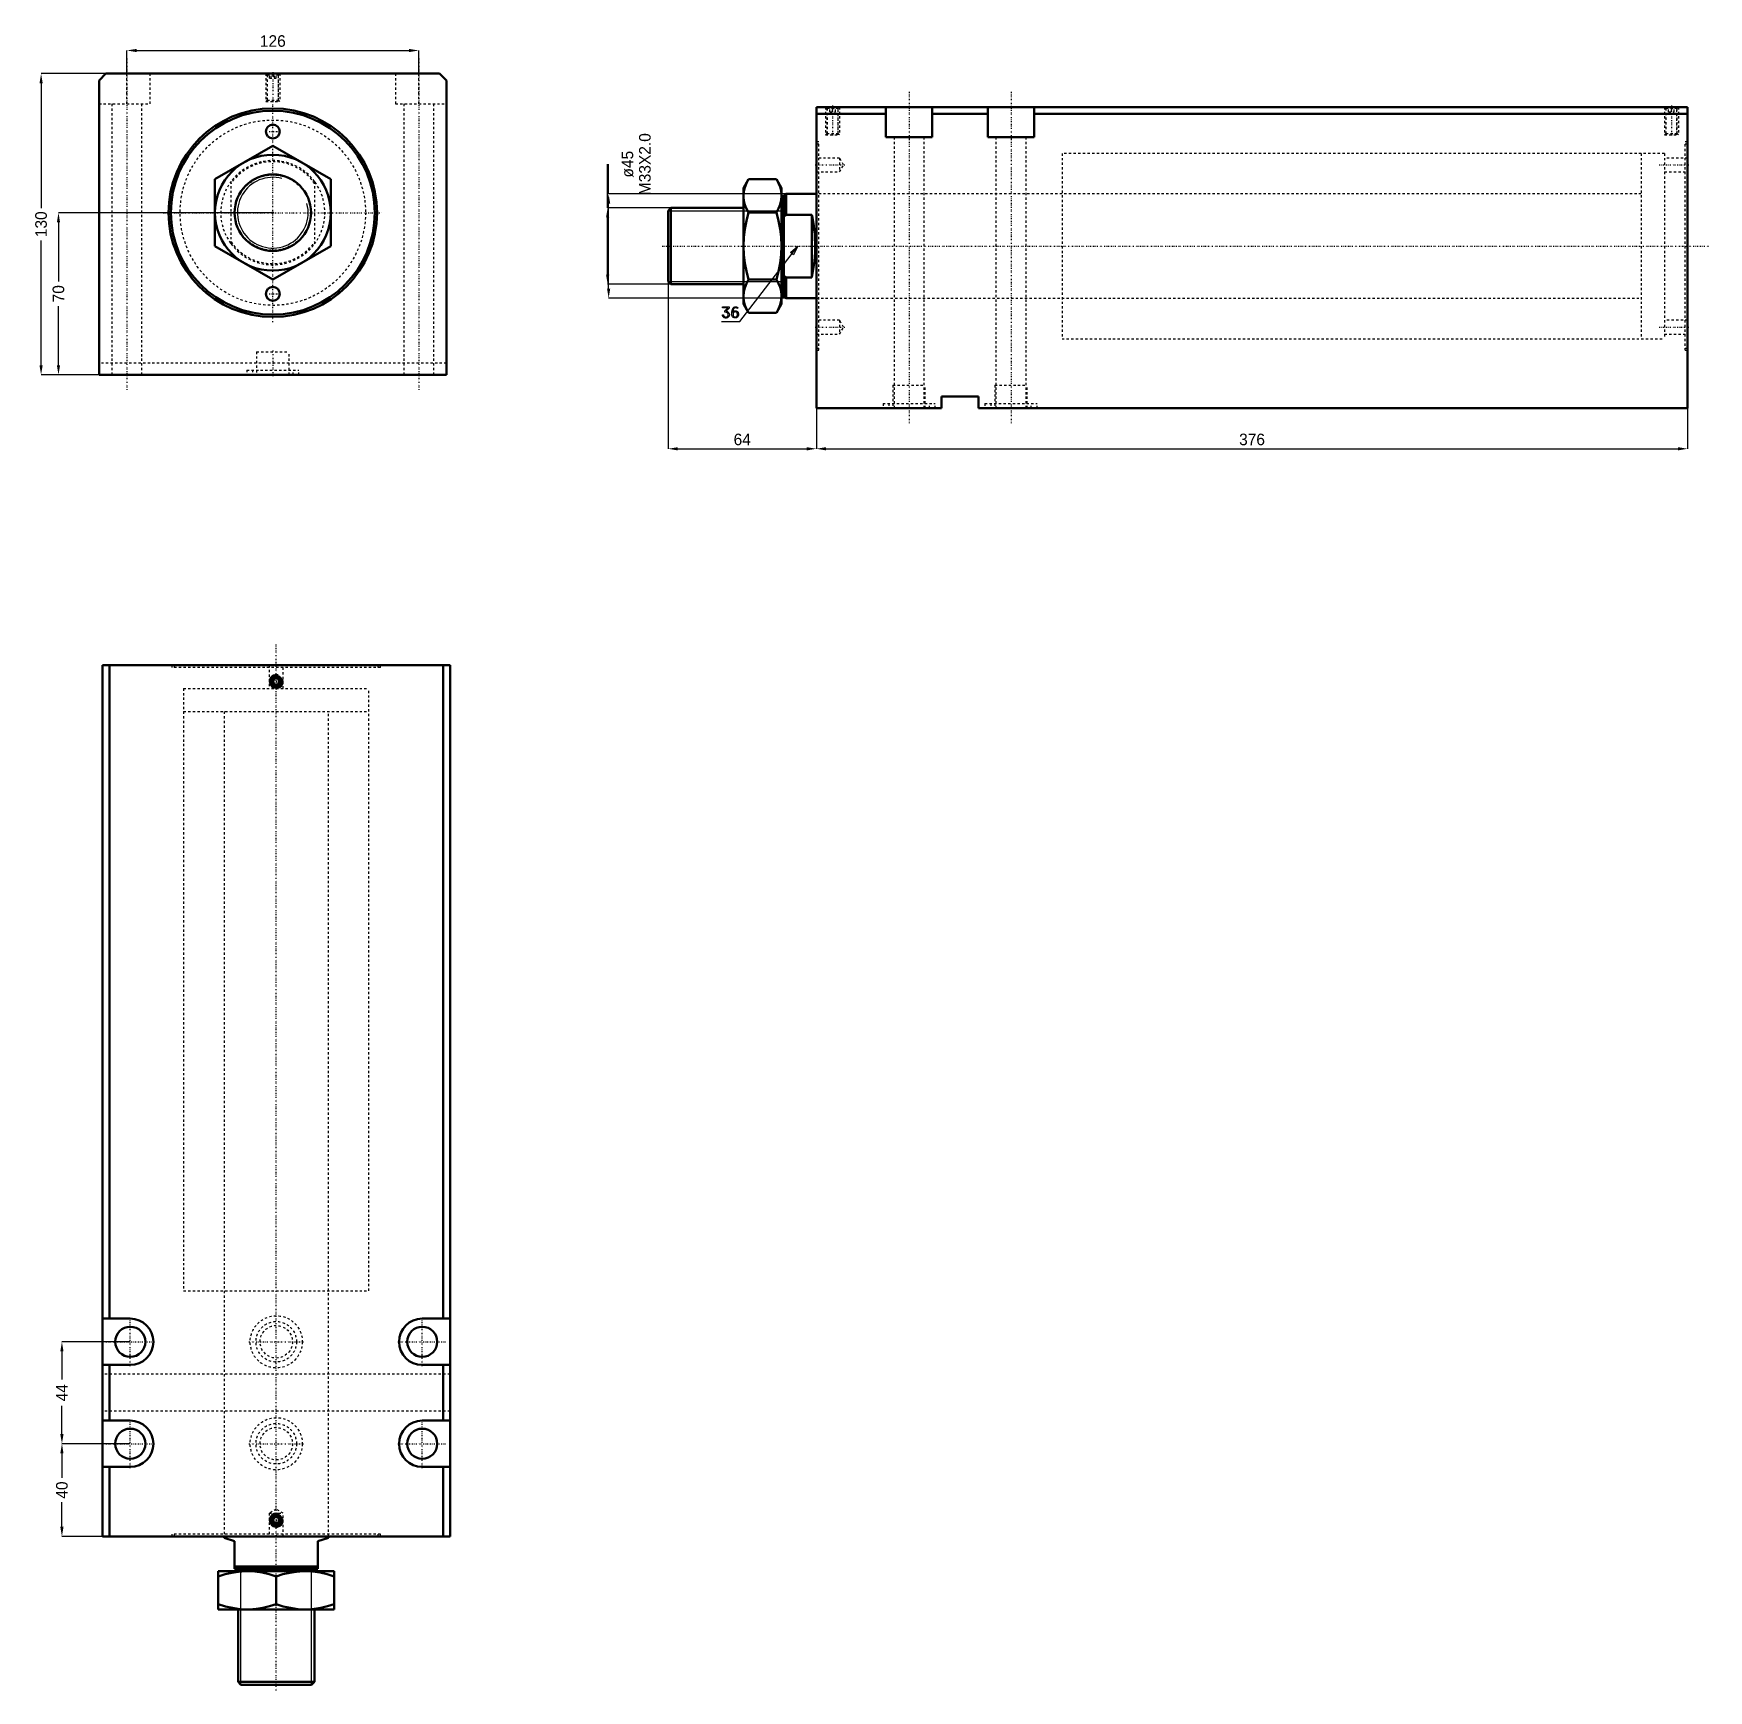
# Model space of a CAD drawing. Header units: millimetres. Extents: x -103 to 620, y -638 to 77.
import ezdxf

# ---------------------------------------------------------------- set-up
doc = ezdxf.new("R2010")
doc.units = ezdxf.units.MM
doc.linetypes.add('Center', pattern=[1.5, 0.45, -0.5, 0.05, -0.5])
doc.linetypes.add('Dashed', pattern=[2, 1, -1])
for name, color, linetype, lineweight in [('2d ConnectionPoints', 7, 'Continuous', 50), ('AM_0', 7, 'Continuous', 50), ('AM_5', 3, 'Continuous', 25), ('AM_7', 7, 'Center', 25), ('AM_9', 6, 'Dashed', 25)]:
    doc.layers.add(name, color=color, linetype=linetype, lineweight=lineweight)
doc.dimstyles.new('ISO-25', dxfattribs={"dimtxt": 2.5, "dimasz": 2.5, "dimexe": 1.25, "dimexo": 0.625, "dimtad": 1, "dimtxsty": 'Standard', "dimcen": 2.5, "dimadec": 0, "dimazin": 0, "dimtfac": 1, "dimtmove": 0, "dimatfit": 3, "dimfxl": 0, "dimarcsym": 0})

# ---------------------------------------------------------------- blocks, each defined once
blk = doc.blocks.new('1_JECX_MF_EXLA_80_250_0_rod__0_in_JECX_MF_160_EXLA_80_250_0__0')
at = {"layer": 'AM_0'}
for p, q in [((-25, 14.43), (0, 28.87)), ((0, 28.87), (25, 14.43)), ((-25, -14.43), (-25, 14.43)), ((25, 14.43), (25, -14.43)), ((0, -28.87), (-25, -14.43)), ((25, -14.43), (0, -28.87))]:
    blk.add_line(p, q, dxfattribs=at)
for radius in [25, 16.5]:
    blk.add_circle((0, 0), radius, dxfattribs=at)
at = {"layer": 'AM_5'}
blk.add_arc((0, 0), 15.27, 75, 15, dxfattribs=at)
at = {"layer": 'AM_9'}
for p, q in [((-18, -13.5), (-18, 13.5)), ((18, 13.5), (18, -13.5))]:
    blk.add_line(p, q, dxfattribs=at)
for points in [[(-18, 13.5), (-19.11, 11.88), (-20.07, 10.17), (-20.88, 8.38), (-21.53, 6.53), (-22.02, 4.63), (-22.34, 2.69), (-22.49, 0.73), (-22.47, -1.23), (-22.27, -3.18), (-21.91, -5.11), (-21.38, -7), (-20.69, -8.84), (-19.84, -10.61), (-18.84, -12.3), (-18, -13.5)], [(18, -13.5), (19.11, -11.88), (20.07, -10.17), (20.88, -8.38), (21.53, -6.53), (22.02, -4.63), (22.34, -2.69), (22.49, -0.73), (22.47, 1.23), (22.27, 3.18), (21.91, 5.11), (21.38, 7), (20.69, 8.84), (19.84, 10.61), (18.84, 12.3), (18, 13.5)]]:
    blk.add_lwpolyline(points, dxfattribs=at)
blk.add_circle((0, 0), 16.27, dxfattribs=at)
for radius, start, end in [(22.5, 36.8699, 143.1301), (22, 35.0968, 144.9032), (22, 215.0968, 324.9032), (22.5, 216.8699, 323.1301)]:
    blk.add_arc((0, 0), radius, start, end, dxfattribs=at)
blk = doc.blocks.new('2_JECX_MF_EXLA_80_250_0_body__0_in_JECX_MF_160_EXLA_80_250_0__0')
at = {"layer": 'AM_0'}
for p, q in [((-72, 60), (-75, 57)), ((72, 60), (-72, 60)), ((75, 57), (72, 60)), ((-75, 57), (-75, -70)), ((75, -70), (75, 57)), ((-75, -70), (75, -70))]:
    blk.add_line(p, q, dxfattribs=at)
for centre, radius in [((0, 0), 45), ((0, 0), 44), ((0, 35), 3), ((0, -35), 3)]:
    blk.add_circle(centre, radius, dxfattribs=at)
at = {"layer": 'AM_5', "linetype": 'Dashed'}
for p, q in [((-3, 60), (-3, 48)), ((3, 60), (3, 48))]:
    blk.add_line(p, q, dxfattribs=at)
at = {"layer": 'AM_7'}
for p, q in [((-63, 66.5), (-63, -76.5)), ((63, 66.5), (63, -76.5)), ((0, 60.6), (0, 47.4)), ((0, -47.25), (0, 47.25)), ((-3.15, 35), (3.15, 35)), ((-47.25, 0), (47.25, 0)), ((-3.15, -35), (3.15, -35)), ((0, -59.5), (0, -70.5))]:
    blk.add_line(p, q, dxfattribs=at)
at = {"layer": 'AM_9'}
for p, q in [((-63, 47), (-63, 60)), ((-53, 47), (-53, 60)), ((-3, 60), (-2.46, 59.46)), ((-2.46, 59.46), (-2.46, 48.54)), ((-2.46, 59.46), (2.46, 59.46)), ((-1.9, 60), (-2.4, 59.5)), ((-2.4, 59.5), (-2.4, 48)), ((-2.4, 59.5), (2.4, 59.5)), ((-1.44, 58), (-1.44, 60)), ((-1.44, 58), (1.44, 58)), ((-0.72, 58), (-0.72, 60)), ((0.72, 58), (0.72, 60)), ((1.44, 58), (1.44, 60)), ((2.4, 59.5), (1.9, 60)), ((2.4, 48), (2.4, 59.5)), ((2.46, 59.46), (3, 60)), ((2.46, 48.54), (2.46, 59.46)), ((53, 60), (53, 47)), ((63, 47), (63, 60)), ((-75, 47), (-53, 47)), ((-69.5, 47), (-69.5, -70)), ((-56.5, -70), (-56.5, 47)), ((-2.46, 48.54), (-3, 48)), ((-3, 48), (3, 48)), ((-2.46, 48.54), (2.46, 48.54)), ((3, 48), (2.46, 48.54)), ((53, 47), (75, 47)), ((56.5, 47), (56.5, -70)), ((69.5, -70), (69.5, 47)), ((75, -65), (-75, -65)), ((-7, -60), (7, -60)), ((-7, -60), (-7, -70)), ((7, -70), (7, -60)), ((-11.25, -67.9), (11.25, -67.9)), ((-11.25, -67.9), (-11.25, -70)), ((-8.75, -67.9), (-8.75, -70)), ((8.75, -70), (8.75, -67.9)), ((11.25, -70), (11.25, -67.9))]:
    blk.add_line(p, q, dxfattribs=at)
blk.add_circle((0, 0), 40, dxfattribs=at)
blk = doc.blocks.new('*D3')
at = {"layer": 'AM_5', "color": 0, "lineweight": -2}
for p, q in [((-63, 60), (-63, 70)), ((-58.83, 70), (58.83, 70)), ((63, 60), (63, 70))]:
    blk.add_line(p, q, dxfattribs=at)
at = {"layer": 'AM_5', "color": 0}
for points in [[(-58.83, 70.69), (-58.83, 69.31), (-63, 70)], [(58.83, 69.31), (58.83, 70.69), (63, 70)]]:
    blk.add_solid(points, dxfattribs=at)
at = {"layer": 'Defpoints', "color": 0}
for p in [(63, 70), (-63, 60), (63, 60)]:
    blk.add_point(p, dxfattribs=at)
at = {"layer": 'AM_5', "color": 0, "insert": (0, 74.05), "char_height": 5, "attachment_point": 5}
blk.add_mtext('126', dxfattribs=at)
blk = doc.blocks.new('*D4')
at = {"layer": 'AM_5', "color": 0, "lineweight": -2}
for p, q in [((-72, 60), (-100, 60)), ((-100, 55.83), (-100, 1.97)), ((-100, -65.83), (-100, -11.97)), ((-75, -70), (-100, -70))]:
    blk.add_line(p, q, dxfattribs=at)
at = {"layer": 'AM_5', "color": 0}
for points in [[(-99.31, 55.83), (-100.69, 55.83), (-100, 60)], [(-100.69, -65.83), (-99.31, -65.83), (-100, -70)]]:
    blk.add_solid(points, dxfattribs=at)
at = {"layer": 'Defpoints', "color": 0}
for p in [(-72, 60), (-100, -70), (-75, -70)]:
    blk.add_point(p, dxfattribs=at)
at = {"layer": 'AM_5', "color": 0, "insert": (-100, -5), "char_height": 5, "attachment_point": 5, "rotation": 90}
blk.add_mtext('130', dxfattribs=at)
blk = doc.blocks.new('*D5')
at = {"layer": 'AM_5', "color": 0, "lineweight": -2}
for p, q in [((0, 0), (-92.5, 0)), ((-92.5, -4.17), (-92.5, -29.72)), ((-92.5, -65.83), (-92.5, -40.28)), ((-75, -70), (-92.5, -70))]:
    blk.add_line(p, q, dxfattribs=at)
at = {"layer": 'AM_5', "color": 0}
for points in [[(-91.81, -4.17), (-93.19, -4.17), (-92.5, 0)], [(-93.19, -65.83), (-91.81, -65.83), (-92.5, -70)]]:
    blk.add_solid(points, dxfattribs=at)
at = {"layer": 'Defpoints', "color": 0}
for p in [(0, 0), (-92.5, -70), (-75, -70)]:
    blk.add_point(p, dxfattribs=at)
at = {"layer": 'AM_5', "color": 0, "insert": (-92.5, -35), "char_height": 5, "attachment_point": 5, "rotation": 90}
blk.add_mtext('70', dxfattribs=at)
blk = doc.blocks.new('1_JECX_MF_EXLA_80_250_0_rod__0_in_JECX_MF_160_EXLA_80_250_0__4')
at = {"layer": 'AM_0'}
for p, q in [((-22.5, 0), (-22.5, -0.54)), ((22.5, -0.54), (22.5, 0)), ((-18, -2), (-22.5, -0.54)), ((-18, -14), (-18, -2)), ((22.5, -0.54), (18, -2)), ((18, -2), (18, -14)), ((-18, -13), (18, -13)), ((-18, -14), (18, -14)), ((-15.27, -14), (-16.27, -15)), ((16.27, -15), (15.27, -14)), ((25, -15), (-25, -15)), ((-25, -31.5), (-25, -15)), ((0, -29.27), (0, -17.23)), ((25, -15), (25, -31.5)), ((25, -31.5), (-25, -31.5)), ((-16.5, -31.5), (-16.5, -62.77)), ((16.5, -62.77), (16.5, -31.5)), ((-16.5, -62.77), (16.5, -62.77)), ((-16.5, -62.77), (-15.27, -64)), ((-15.27, -64), (15.27, -64)), ((15.27, -64), (16.5, -62.77))]:
    blk.add_line(p, q, dxfattribs=at)
for points in [[(-12.5, -15), (-13.39, -15.01), (-16.31, -15.22), (-19.2, -15.68), (-22.12, -16.36), (-25, -17.23)], [(0, -17.23), (-3.04, -16.32), (-6.12, -15.61), (-9.3, -15.16), (-12.5, -15)], [(12.5, -15), (11.61, -15.01), (8.69, -15.22), (5.8, -15.68), (2.88, -16.36), (0, -17.23)], [(25, -17.23), (21.96, -16.32), (18.88, -15.61), (15.7, -15.16), (12.5, -15)], [(-25, -29.27), (-21.96, -30.18), (-18.88, -30.89), (-15.7, -31.34), (-12.5, -31.5)], [(-12.5, -31.5), (-11.61, -31.49), (-8.69, -31.28), (-5.8, -30.82), (-2.88, -30.14), (0, -29.27)], [(0, -29.27), (3.04, -30.18), (6.12, -30.89), (9.3, -31.34), (12.5, -31.5)], [(12.5, -31.5), (13.39, -31.49), (16.31, -31.28), (19.2, -30.82), (22.12, -30.14), (25, -29.27)]]:
    blk.add_lwpolyline(points, dxfattribs=at)
at = {"layer": 'AM_5'}
for p, q in [((-15.27, -64), (-15.27, -14)), ((15.27, -64), (15.27, -14))]:
    blk.add_line(p, q, dxfattribs=at)
at = {"layer": 'AM_7'}
blk.add_line((0, -66.5), (0, 385), dxfattribs=at)
at = {"layer": 'AM_9'}
for p, q in [((-40, 366), (40, 366)), ((-40, 366), (-40, 356)), ((40, 356), (40, 366)), ((-40, 356), (40, 356)), ((-22.5, 356), (-22.5, 0)), ((22.5, 0), (22.5, 356))]:
    blk.add_line(p, q, dxfattribs=at)
blk = doc.blocks.new('2_JECX_MF_EXLA_80_250_0_body__0_in_JECX_MF_160_EXLA_80_250_0__4')
at = {"layer": 'AM_0'}
for p, q in [((75, 376), (-75, 376)), ((-75, 376), (-75, 0)), ((-72, 376), (-72, 94)), ((72, 376), (72, 94)), ((75, 376), (75, 0)), ((-0.72, 370.25), (-1.44, 369)), ((-1.44, 369), (-0.72, 367.75)), ((0.72, 370.25), (-0.72, 370.25)), ((1.44, 369), (0.72, 370.25)), ((0.72, 367.75), (1.44, 369)), ((-0.72, 367.75), (0.72, 367.75)), ((-63, 94), (-75, 94)), ((75, 94), (63, 94)), ((-75, 74), (-63, 74)), ((-72, 74), (-72, 50)), ((63, 74), (75, 74)), ((72, 74), (72, 50)), ((-63, 50), (-75, 50)), ((75, 50), (63, 50)), ((-75, 30), (-63, 30)), ((-72, 30), (-72, 0)), ((63, 30), (75, 30)), ((72, 30), (72, 0)), ((-0.72, 8.25), (-1.44, 7)), ((0.72, 8.25), (-0.72, 8.25)), ((1.44, 7), (0.72, 8.25)), ((75, 0), (-75, 0)), ((-1.44, 7), (-0.72, 5.75)), ((-0.72, 5.75), (0.72, 5.75)), ((0.72, 5.75), (1.44, 7))]:
    blk.add_line(p, q, dxfattribs=at)
for centre, radius in [((0, 369), 2.46), ((0, 369), 2.4), ((0, 369), 1.9), ((-63, 84), 6.5), ((63, 84), 6.5), ((-63, 40), 6.5), ((63, 40), 6.5), ((0, 7), 2.46), ((0, 7), 2.4), ((0, 7), 1.9)]:
    blk.add_circle(centre, radius, dxfattribs=at)
for centre, start, end in [((-63, 84), 270, 90), ((63, 84), 90, 270), ((-63, 40), 270, 90), ((63, 40), 90, 270)]:
    blk.add_arc(centre, 10, start, end, dxfattribs=at)
at = {"layer": 'AM_5'}
for centre in [(0, 369), (0, 7)]:
    blk.add_arc(centre, 3, 75, 15, dxfattribs=at)
at = {"layer": 'AM_7'}
for p, q in [((-3.15, 369), (3.15, 369)), ((-63, 73.5), (-63, 94.5)), ((63, 73.5), (63, 94.5)), ((-73.5, 84), (-52.5, 84)), ((-11.81, 84), (11.81, 84)), ((52.5, 84), (73.5, 84)), ((-63, 29.5), (-63, 50.5)), ((63, 29.5), (63, 50.5)), ((-73.5, 40), (-52.5, 40)), ((-11.81, 40), (11.81, 40)), ((52.5, 40), (73.5, 40)), ((-3.15, 7), (3.15, 7))]:
    blk.add_line(p, q, dxfattribs=at)
at = {"layer": 'AM_9'}
for p, q in [((-45, 376), (-45, 375)), ((-44, 376), (-44, 375)), ((-3, 376), (-3, 366)), ((3, 366), (3, 376)), ((44, 375), (44, 376)), ((45, 375), (45, 376)), ((45, 375), (-45, 375)), ((-40, 366), (40, 366)), ((-40, 366), (-40, 106)), ((40, 106), (40, 366)), ((-40, 106), (40, 106)), ((-22.5, 106), (-22.5, 0)), ((22.5, 0), (22.5, 106)), ((75, 70), (-75, 70)), ((75, 54), (-75, 54)), ((0, 11.73), (-3, 10)), ((-3, 10), (-3, 0)), ((-3, 10), (3, 10)), ((3, 10), (0, 11.73)), ((3, 0), (3, 10)), ((45, 1), (-45, 1)), ((-45, 1), (-45, 0)), ((-44, 1), (-44, 0)), ((44, 0), (44, 1)), ((45, 0), (45, 1))]:
    blk.add_line(p, q, dxfattribs=at)
for centre, radius in [((0, 84), 11.25), ((0, 84), 8.75), ((0, 84), 7), ((0, 40), 11.25), ((0, 40), 8.75), ((0, 40), 7)]:
    blk.add_circle(centre, radius, dxfattribs=at)
blk = doc.blocks.new('*D11')
at = {"layer": 'AM_5', "color": 0, "lineweight": -2}
for p, q in [((-61.51, -487.31), (-91.01, -487.31)), ((-91.01, -491.48), (-91.01, -503.64)), ((-91.01, -527.14), (-91.01, -514.98)), ((-61.51, -531.31), (-91.01, -531.31))]:
    blk.add_line(p, q, dxfattribs=at)
at = {"layer": 'AM_5', "color": 0}
for points in [[(-91.71, -491.48), (-90.32, -491.48), (-91.01, -487.31)], [(-91.71, -527.14), (-90.32, -527.14), (-91.01, -531.31)]]:
    blk.add_solid(points, dxfattribs=at)
at = {"layer": 'Defpoints', "color": 0}
for p in [(-91.01, -487.31), (-61.51, -487.31), (-61.51, -531.31)]:
    blk.add_point(p, dxfattribs=at)
at = {"layer": 'AM_5', "color": 0, "insert": (-91.01, -509.31), "char_height": 5, "attachment_point": 5, "rotation": 90}
blk.add_mtext('44', dxfattribs=at)
blk = doc.blocks.new('*D12')
at = {"layer": 'AM_5', "color": 0, "lineweight": -2}
for p, q in [((-61.51, -531.31), (-91.01, -531.31)), ((-91.01, -535.48), (-91.01, -546.06)), ((-91.01, -567.14), (-91.01, -556.56)), ((-73.51, -571.31), (-91.01, -571.31))]:
    blk.add_line(p, q, dxfattribs=at)
at = {"layer": 'AM_5', "color": 0}
for points in [[(-91.71, -535.48), (-90.32, -535.48), (-91.01, -531.31)], [(-91.71, -567.14), (-90.32, -567.14), (-91.01, -571.31)]]:
    blk.add_solid(points, dxfattribs=at)
at = {"layer": 'Defpoints', "color": 0}
for p in [(-61.51, -531.31), (-91.01, -571.31), (-73.51, -571.31)]:
    blk.add_point(p, dxfattribs=at)
at = {"layer": 'AM_5', "color": 0, "insert": (-91.01, -551.31), "char_height": 5, "attachment_point": 5, "rotation": 90}
blk.add_mtext('40', dxfattribs=at)
blk = doc.blocks.new('1_JECX_MF_EXLA_80_250_0_rod__0_in_JECX_MF_160_EXLA_80_250_0__2')
at = {"layer": 'AM_0'}
for p, q in [((-29.27, 28.87), (-31.5, 25)), ((-31.5, 25), (-31.5, -25)), ((-29.27, 28.87), (-17.23, 28.87)), ((-15, 25), (-17.23, 28.87)), ((-15, 25), (-15, -25)), ((-13, 22.5), (-14, 22)), ((-14, 22), (-14, -22)), ((0, 22.5), (-13, 22.5)), ((-13, 22.5), (-13, 13.5)), ((-62.77, 16.5), (-64, 15.27)), ((-64, 15.27), (-64, -15.27)), ((-31.5, 16.5), (-62.77, 16.5)), ((-62.77, 16.5), (-62.77, -16.5)), ((-14, 15.27), (-15, 16.27)), ((-29.27, 14.43), (-17.23, 14.43)), ((-13, 13.5), (-14, 12.65)), ((-2, 13.5), (-13, 13.5)), ((-2, 13.5), (-2, -13.5)), ((-29.27, -14.43), (-17.23, -14.43)), ((-14, -12.65), (-13, -13.5)), ((-13, -13.5), (-2, -13.5)), ((-13, -13.5), (-13, -22.5)), ((-64, -15.27), (-62.77, -16.5)), ((-62.77, -16.5), (-31.5, -16.5)), ((-15, -16.27), (-14, -15.27)), ((-31.5, -25), (-29.27, -28.87)), ((-29.27, -28.87), (-17.23, -28.87)), ((-17.23, -28.87), (-15, -25)), ((-14, -22), (-13, -22.5)), ((-13, -22.5), (0, -22.5))]:
    blk.add_line(p, q, dxfattribs=at)
for points in [[(-29.27, 28.87), (-30.18, 27.11), (-30.89, 25.33), (-31.34, 23.5), (-31.5, 21.65)], [(-15, 21.65), (-15.01, 22.16), (-15.22, 23.85), (-15.68, 25.52), (-16.36, 27.21), (-17.23, 28.87)], [(-31.5, 21.65), (-31.49, 21.14), (-31.28, 19.45), (-30.82, 17.78), (-30.14, 16.1), (-29.27, 14.43)], [(-17.23, 14.43), (-16.32, 16.19), (-15.61, 17.97), (-15.16, 19.8), (-15, 21.65)], [(-29.27, 14.43), (-30.18, 10.92), (-30.89, 7.36), (-31.34, 3.69), (-31.5, 0)], [(-15, 0), (-15, 0.21), (-15.17, 3.78), (-15.61, 7.33), (-16.31, 10.9), (-17.23, 14.43)], [(-2, -13.5), (-1.64, -11.88), (-1.33, -10.17), (-1.06, -8.38), (-0.85, -6.53), (-0.69, -4.63), (-0.59, -2.69), (-0.54, -0.73), (-0.55, 1.23), (-0.61, 3.18), (-0.73, 5.11), (-0.9, 7), (-1.13, 8.84), (-1.4, 10.61), (-1.73, 12.3), (-2, 13.5)], [(-31.5, 0), (-31.5, -0.21), (-31.33, -3.78), (-30.89, -7.33), (-30.19, -10.9), (-29.27, -14.43)], [(-17.23, -14.43), (-16.32, -10.92), (-15.61, -7.36), (-15.16, -3.69), (-15, 0)], [(-29.27, -14.43), (-30.18, -16.19), (-30.89, -17.97), (-31.34, -19.8), (-31.5, -21.65)], [(-15, -21.65), (-15.01, -21.14), (-15.22, -19.45), (-15.68, -17.78), (-16.36, -16.1), (-17.23, -14.43)], [(-31.5, -21.65), (-31.49, -22.16), (-31.28, -23.85), (-30.82, -25.52), (-30.14, -27.21), (-29.27, -28.87)], [(-17.23, -28.87), (-16.32, -27.11), (-15.61, -25.33), (-15.16, -23.5), (-15, -21.65)]]:
    blk.add_lwpolyline(points, dxfattribs=at)
at = {"layer": 'AM_5'}
for p, q in [((-64, 15.27), (-14, 15.27)), ((-64, -15.27), (-14, -15.27))]:
    blk.add_line(p, q, dxfattribs=at)
at = {"layer": 'AM_7'}
blk.add_line((-66.5, 0), (385, 0), dxfattribs=at)
at = {"layer": 'AM_9'}
for p, q in [((366, 40), (356, 40)), ((356, 40), (356, -40)), ((366, 40), (366, -40)), ((356, 22.5), (0, 22.5)), ((0, -22.5), (356, -22.5)), ((356, -40), (366, -40))]:
    blk.add_line(p, q, dxfattribs=at)
blk = doc.blocks.new('2_JECX_MF_EXLA_80_250_0_body__0_in_JECX_MF_160_EXLA_80_250_0__2')
at = {"layer": 'AM_0'}
for p, q in [((0, -70), (0, 60)), ((376, 60), (0, 60)), ((30, 47), (30, 60)), ((50, 47), (50, 60)), ((74, 47), (74, 60)), ((94, 47), (94, 60)), ((376, -70), (376, 60)), ((30, 57), (0, 57)), ((74, 57), (50, 57)), ((376, 57), (94, 57)), ((30, 47), (50, 47)), ((74, 47), (94, 47)), ((54, -65), (54, -70)), ((70, -65), (54, -65)), ((70, -70), (70, -65)), ((54, -70), (0, -70)), ((376, -70), (70, -70))]:
    blk.add_line(p, q, dxfattribs=at)
at = {"layer": 'AM_5', "linetype": 'Dashed'}
for p, q in [((4, 60), (4, 48)), ((10, 60), (10, 48)), ((366, 60), (366, 48)), ((372, 60), (372, 48))]:
    blk.add_line(p, q, dxfattribs=at)
at = {"layer": 'AM_7'}
for p, q in [((40, 66.5), (40, -76.5)), ((84, 66.5), (84, -76.5)), ((7, 60.6), (7, 47.4)), ((369, 60.6), (369, 47.4)), ((-0.59, 35), (12.32, 35)), ((363.68, 35), (376.59, 35)), ((-0.59, -35), (12.32, -35)), ((363.68, -35), (376.59, -35))]:
    blk.add_line(p, q, dxfattribs=at)
at = {"layer": 'AM_9'}
for p, q in [((4, 60), (4.54, 59.46)), ((4.54, 59.46), (4.54, 48.54)), ((4.54, 59.46), (9.46, 59.46)), ((5.1, 60), (4.6, 59.5)), ((4.6, 59.5), (9.4, 59.5)), ((4.6, 59.5), (4.6, 48)), ((5.75, 58), (5.75, 60)), ((5.75, 58), (8.25, 58)), ((7, 58), (7, 60)), ((8.25, 58), (8.25, 60)), ((9.4, 59.5), (8.9, 60)), ((9.4, 48), (9.4, 59.5)), ((9.46, 59.46), (10, 60)), ((9.46, 48.54), (9.46, 59.46)), ((366, 60), (366.54, 59.46)), ((366.54, 59.46), (366.54, 48.54)), ((366.54, 59.46), (371.46, 59.46)), ((367.1, 60), (366.6, 59.5)), ((366.6, 59.5), (371.4, 59.5)), ((366.6, 59.5), (366.6, 48)), ((367.75, 58), (367.75, 60)), ((367.75, 58), (370.25, 58)), ((369, 58), (369, 60)), ((370.25, 58), (370.25, 60)), ((371.4, 59.5), (370.9, 60)), ((371.4, 48), (371.4, 59.5)), ((371.46, 59.46), (372, 60)), ((371.46, 48.54), (371.46, 59.46)), ((1, 45), (0, 45)), ((1, 44), (0, 44)), ((1, -45), (1, 45)), ((4.54, 48.54), (4, 48)), ((4, 48), (10, 48)), ((4.54, 48.54), (9.46, 48.54)), ((10, 48), (9.46, 48.54)), ((33.5, 47), (33.5, -70)), ((46.5, -70), (46.5, 47)), ((77.5, 47), (77.5, -70)), ((90.5, -70), (90.5, 47)), ((366.54, 48.54), (366, 48)), ((366, 48), (372, 48)), ((366.54, 48.54), (371.46, 48.54)), ((372, 48), (371.46, 48.54)), ((375, -45), (375, 45)), ((376, 45), (375, 45)), ((376, 44), (375, 44)), ((10, 38), (0, 38)), ((11.73, 35), (10, 38)), ((10, 38), (10, 32)), ((366, 40), (106, 40)), ((106, 40), (106, -40)), ((366, 40), (366, -40)), ((376, 38), (366, 38)), ((0, 32), (10, 32)), ((10, 32), (11.73, 35)), ((366, 32), (376, 32)), ((106, 22.5), (0, 22.5)), ((0, -22.5), (106, -22.5)), ((10, -32), (0, -32)), ((11.73, -35), (10, -32)), ((10, -32), (10, -38)), ((10, -38), (11.73, -35)), ((376, -32), (366, -32)), ((0, -38), (10, -38)), ((106, -40), (366, -40)), ((366, -38), (376, -38)), ((0, -44), (1, -44)), ((0, -45), (1, -45)), ((375, -44), (376, -44)), ((375, -45), (376, -45)), ((33, -60), (47, -60)), ((33, -60), (33, -70)), ((47, -70), (47, -60)), ((77, -60), (91, -60)), ((77, -60), (77, -70)), ((91, -70), (91, -60)), ((28.75, -67.9), (51.25, -67.9)), ((28.75, -67.9), (28.75, -70)), ((31.25, -67.9), (31.25, -70)), ((48.75, -70), (48.75, -67.9)), ((51.25, -70), (51.25, -67.9)), ((72.75, -67.9), (95.25, -67.9)), ((72.75, -67.9), (72.75, -70)), ((75.25, -67.9), (75.25, -70)), ((92.75, -70), (92.75, -67.9)), ((95.25, -70), (95.25, -67.9))]:
    blk.add_line(p, q, dxfattribs=at)
blk = doc.blocks.new('*D20')
at = {"layer": 'AM_5', "color": 0, "lineweight": -2}
for p, q in [((234.59, -84.4), (234.59, -101.9)), ((610.59, -84.4), (610.59, -101.9)), ((238.75, -101.9), (606.42, -101.9))]:
    blk.add_line(p, q, dxfattribs=at)
at = {"layer": 'AM_5', "color": 0}
for points in [[(238.75, -101.21), (238.75, -102.6), (234.59, -101.9)], [(606.42, -101.21), (606.42, -102.6), (610.59, -101.9)]]:
    blk.add_solid(points, dxfattribs=at)
at = {"layer": 'Defpoints', "color": 0}
for p in [(234.59, -84.4), (610.59, -84.4), (610.59, -101.9)]:
    blk.add_point(p, dxfattribs=at)
at = {"layer": 'AM_5', "color": 0, "insert": (422.59, -97.9), "char_height": 5, "attachment_point": 5}
blk.add_mtext('376', dxfattribs=at)
blk = doc.blocks.new('*D21')
at = {"layer": 'AM_5', "color": 0, "lineweight": -2}
for p, q in [((170.59, -14.4), (170.59, -101.9)), ((234.59, -84.4), (234.59, -101.9)), ((174.75, -101.9), (230.42, -101.9))]:
    blk.add_line(p, q, dxfattribs=at)
at = {"layer": 'AM_5', "color": 0}
for points in [[(174.75, -101.21), (174.75, -102.6), (170.59, -101.9)], [(230.42, -101.21), (230.42, -102.6), (234.59, -101.9)]]:
    blk.add_solid(points, dxfattribs=at)
at = {"layer": 'Defpoints', "color": 0}
for p in [(170.59, -14.4), (234.59, -84.4), (234.59, -101.9)]:
    blk.add_point(p, dxfattribs=at)
at = {"layer": 'AM_5', "color": 0, "insert": (202.59, -97.9), "char_height": 5, "attachment_point": 5}
blk.add_mtext('64', dxfattribs=at)
blk = doc.blocks.new('*D22')
at = {"layer": 'AM_5', "color": 0, "lineweight": -2}
for p, q in [((144.92, 8.1), (144.92, 20.93)), ((221.59, 8.1), (144.92, 8.1)), ((144.92, -32.74), (144.92, 3.93)), ((221.59, -36.9), (144.92, -36.9))]:
    blk.add_line(p, q, dxfattribs=at)
at = {"layer": 'AM_5', "color": 0}
for points in [[(144.23, 3.93), (145.61, 3.93), (144.92, 8.1)], [(144.23, -32.74), (145.61, -32.74), (144.92, -36.9)]]:
    blk.add_solid(points, dxfattribs=at)
at = {"layer": 'Defpoints', "color": 0}
for p in [(144.92, 8.1), (221.59, 8.1), (221.59, -36.9)]:
    blk.add_point(p, dxfattribs=at)
at = {"layer": 'AM_5', "color": 0, "insert": (153.09, 20.93), "char_height": 5, "attachment_point": 5, "rotation": 90}
blk.add_mtext('ø45', dxfattribs=at)
blk = doc.blocks.new('*D23')
at = {"layer": 'AM_5', "color": 0, "lineweight": -2}
for p, q in [((144.5, 2.1), (144.5, 20.93)), ((171.81, 2.1), (144.5, 2.1)), ((144.5, -26.74), (144.5, -2.07)), ((171.59, -30.9), (144.5, -30.9))]:
    blk.add_line(p, q, dxfattribs=at)
at = {"layer": 'AM_5', "color": 0}
for points in [[(143.81, -2.07), (145.2, -2.07), (144.5, 2.1)], [(143.81, -26.74), (145.2, -26.74), (144.5, -30.9)]]:
    blk.add_solid(points, dxfattribs=at)
at = {"layer": 'Defpoints', "color": 0}
for p in [(144.5, 2.1), (171.81, 2.1), (171.59, -30.9)]:
    blk.add_point(p, dxfattribs=at)
at = {"layer": 'AM_5', "color": 0, "insert": (160.59, 20.93), "char_height": 5, "attachment_point": 5, "rotation": 90}
blk.add_mtext('M33X2.0', dxfattribs=at)

msp = doc.modelspace()

# ---------------------------------------------------------------- linework, layer by layer
at = {"layer": '2d ConnectionPoints'}
for p in [(0, 0), (234.587, -14.405), (1.486, -571.31)]:
    msp.add_point(p, dxfattribs=at)
at = {"layer": 'AM_5'}
for p, q in [((201.587, -46.905), (226.587, -14.405)), ((193.587, -46.905), (201.587, -46.905))]:
    msp.add_line(p, q, dxfattribs=at)
for points in [[(226.587, -14.405), (224.707, -18.215), (223.386, -17.199), (226.587, -14.405)], [(194.519, -44.098), (194.519, -44.098), (194.525, -44.208), (194.554, -44.363), (194.554, -44.363), (194.608, -44.505), (194.658, -44.592), (194.658, -44.592), (194.717, -44.673), (194.819, -44.779), (194.819, -44.779), (194.938, -44.868), (195.026, -44.917), (195.026, -44.917), (195.12, -44.958), (195.265, -45.002), (195.265, -45.002), (195.416, -45.026), (195.52, -45.031), (195.52, -45.031), (195.631, -45.026), (195.791, -45.002), (195.791, -45.002), (195.945, -44.957), (196.044, -44.916), (196.044, -44.916), (196.137, -44.865), (196.263, -44.776), (196.263, -44.776), (196.371, -44.669), (196.434, -44.587), (196.434, -44.587), (196.486, -44.5), (196.543, -44.359), (196.543, -44.359), (196.574, -44.206), (196.58, -44.098), (196.58, -44.098), (196.572, -43.944), (196.529, -43.732), (196.529, -43.732), (196.449, -43.542), (196.375, -43.427), (196.375, -43.427), (196.287, -43.323), (196.133, -43.187), (196.133, -43.187), (195.951, -43.075), (195.815, -43.014), (195.815, -43.014), (195.668, -42.965), (195.435, -42.911), (195.435, -42.911), (195.184, -42.882), (195.007, -42.876), (195.007, -42.421), (196.326, -41.128), (194.123, -41.128), (194.123, -40.692), (196.944, -40.692), (196.944, -41.147), (195.595, -42.48), (195.595, -42.48), (195.889, -42.548), (196.264, -42.695), (196.264, -42.695), (196.559, -42.896), (196.712, -43.06), (196.712, -43.06), (196.833, -43.242), (196.964, -43.54), (196.964, -43.54), (197.034, -43.865), (197.048, -44.098), (197.048, -44.098), (197.039, -44.266), (196.991, -44.501), (196.991, -44.501), (196.902, -44.714), (196.82, -44.844), (196.82, -44.844), (196.724, -44.963), (196.56, -45.119), (196.56, -45.119), (196.372, -45.247), (196.234, -45.317), (196.234, -45.317), (196.089, -45.374), (195.866, -45.436), (195.866, -45.436), (195.637, -45.47), (195.481, -45.476), (195.481, -45.476), (195.33, -45.47), (195.111, -45.437), (195.111, -45.437), (194.9, -45.375), (194.765, -45.319), (194.765, -45.319), (194.637, -45.249), (194.464, -45.122), (194.464, -45.122), (194.315, -44.968), (194.229, -44.849), (194.229, -44.849), (194.155, -44.719), (194.076, -44.505), (194.076, -44.505), (194.034, -44.269), (194.025, -44.098), (194.519, -44.098)], [(199.553, -45.444), (199.553, -45.444), (199.333, -45.433), (199.04, -45.38), (199.04, -45.38), (198.792, -45.28), (198.651, -45.189), (198.651, -45.189), (198.528, -45.079), (198.374, -44.887), (198.374, -44.887), (198.256, -44.662), (198.198, -44.493), (198.198, -44.493), (198.152, -44.31), (198.103, -44.007), (198.103, -44.007), (198.076, -43.671), (198.071, -43.429), (198.071, -43.429), (198.087, -42.931), (198.169, -42.268), (198.169, -42.268), (198.322, -41.706), (198.463, -41.388), (198.463, -41.388), (198.637, -41.121), (198.967, -40.832), (198.967, -40.832), (199.377, -40.676), (199.696, -40.647), (199.696, -40.647), (199.849, -40.651), (200.059, -40.675), (200.059, -40.675), (200.245, -40.719), (200.356, -40.76), (200.356, -40.76), (200.458, -40.809), (200.602, -40.893), (200.602, -40.893), (200.733, -40.99), (200.814, -41.063), (200.456, -41.355), (200.456, -41.355), (200.41, -41.302), (200.328, -41.23), (200.328, -41.23), (200.23, -41.168), (200.156, -41.133), (200.156, -41.133), (200.076, -41.103), (199.944, -41.07), (199.944, -41.07), (199.8, -41.053), (199.696, -41.05), (199.696, -41.05), (199.532, -41.062), (199.314, -41.129), (199.314, -41.129), (199.129, -41.253), (199.025, -41.368), (199.025, -41.368), (198.934, -41.5), (198.82, -41.713), (198.82, -41.713), (198.734, -41.945), (198.692, -42.111), (198.692, -42.111), (198.658, -42.284), (198.615, -42.556), (198.615, -42.556), (198.581, -42.845), (198.565, -43.045), (198.565, -43.045), (198.638, -42.905), (198.76, -42.722), (198.76, -42.722), (198.9, -42.571), (199.002, -42.488), (199.002, -42.488), (199.111, -42.419), (199.288, -42.345), (199.288, -42.345), (199.481, -42.305), (199.618, -42.298), (199.618, -42.298), (199.779, -42.307), (200.006, -42.354), (200.006, -42.354), (200.216, -42.442), (200.346, -42.524), (200.346, -42.524), (200.466, -42.62), (200.625, -42.786), (200.625, -42.786), (200.758, -42.98), (200.832, -43.123), (200.832, -43.123), (200.893, -43.275), (200.96, -43.51), (200.96, -43.51), (200.996, -43.754), (201.002, -43.923), (201.002, -43.923), (200.995, -44.098), (200.956, -44.346), (200.956, -44.346), (200.883, -44.575), (200.816, -44.717), (200.816, -44.717), (200.735, -44.849), (200.593, -45.024), (200.593, -45.024), (200.424, -45.171), (200.297, -45.254), (200.297, -45.254), (200.161, -45.322), (199.945, -45.396), (199.945, -45.396), (199.715, -45.436), (199.553, -45.444)], [(199.559, -45.034), (199.559, -45.034), (199.677, -45.028), (199.839, -44.998), (199.839, -44.998), (199.984, -44.943), (200.071, -44.891), (200.071, -44.891), (200.151, -44.829), (200.255, -44.72), (200.255, -44.72), (200.341, -44.591), (200.388, -44.493), (200.388, -44.493), (200.427, -44.388), (200.469, -44.218), (200.469, -44.218), (200.491, -44.034), (200.495, -43.903), (200.495, -43.903), (200.491, -43.781), (200.47, -43.607), (200.47, -43.607), (200.431, -43.443), (200.395, -43.341), (200.395, -43.341), (200.35, -43.245), (200.269, -43.117), (200.269, -43.117), (200.169, -43.007), (200.092, -42.944), (200.092, -42.944), (200.008, -42.892), (199.868, -42.835), (199.868, -42.835), (199.712, -42.804), (199.598, -42.798), (199.598, -42.798), (199.481, -42.804), (199.316, -42.837), (199.316, -42.837), (199.166, -42.898), (199.074, -42.954), (199.074, -42.954), (198.989, -43.021), (198.877, -43.138), (198.877, -43.138), (198.783, -43.276), (198.731, -43.378), (198.731, -43.378), (198.687, -43.488), (198.641, -43.663), (198.641, -43.663), (198.615, -43.85), (198.61, -43.981), (198.61, -43.981), (198.615, -44.101), (198.638, -44.27), (198.638, -44.27), (198.681, -44.427), (198.721, -44.526), (198.721, -44.526), (198.769, -44.617), (198.857, -44.738), (198.857, -44.738), (198.963, -44.841), (199.044, -44.899), (199.044, -44.899), (199.133, -44.948), (199.28, -45), (199.28, -45), (199.442, -45.029), (199.559, -45.034)]]:
    msp.add_lwpolyline(points, dxfattribs=at)

# ---------------------------------------------------------------- block references
for name, p in [('2_JECX_MF_EXLA_80_250_0_body__0_in_JECX_MF_160_EXLA_80_250_0__0', (0, 0)), ('2_JECX_MF_EXLA_80_250_0_body__0_in_JECX_MF_160_EXLA_80_250_0__2', (234.587, -14.405)), ('1_JECX_MF_EXLA_80_250_0_rod__0_in_JECX_MF_160_EXLA_80_250_0__0', (0, 0)), ('1_JECX_MF_EXLA_80_250_0_rod__0_in_JECX_MF_160_EXLA_80_250_0__2', (234.587, -14.405)), ('1_JECX_MF_EXLA_80_250_0_rod__0_in_JECX_MF_160_EXLA_80_250_0__4', (1.486, -571.31)), ('2_JECX_MF_EXLA_80_250_0_body__0_in_JECX_MF_160_EXLA_80_250_0__4', (1.486, -571.31))]:
    msp.add_blockref(name, p)

# ---------------------------------------------------------------- dimensions: what is measured, and where the dimension line sits
for base, p1, p2, text, picture, middle in [((63, 70), (-63, 60), (63, 60), '126', '*D3', (0, 70)), ((234.587, -101.905), (170.587, -14.405), (234.587, -84.405), '64', '*D21', (202.587, -101.905)), ((610.587, -101.905), (234.587, -84.405), (610.587, -84.405), '376', '*D20', (422.587, -101.905))]:
    dim = msp.add_linear_dim(base=base, p1=p1, p2=p2, text=text, dimstyle='ISO-25', override={"dimtxt": 5, "dimasz": 4.166667, "dimexe": 0, "dimexo": 0, "dimgap": 1.5}, dxfattribs=at)
    dim.commit()
    dim.dimension.update_dxf_attribs({"geometry": picture, "text_midpoint": middle, "dimtype": 160})
for base, p1, p2, text, picture, middle in [((-100, -70), (-72, 60), (-75, -70), '130', '*D4', (-100, -5)), ((144.503, 2.095), (171.587, -30.905), (171.814, 2.095), 'M33X2.0', '*D23', (160.587, 20.929)), ((144.92, 8.095), (221.587, -36.905), (221.587, 8.095), 'ø45', '*D22', (153.087, 20.929)), ((-92.5, -70), (0, 0), (-75, -70), '70', '*D5', (-92.5, -35)), ((-91.014, -487.31), (-61.514, -531.31), (-61.514, -487.31), '44', '*D11', (-91.014, -509.31)), ((-91.014, -571.31), (-61.514, -531.31), (-73.514, -571.31), '40', '*D12', (-91.014, -551.31))]:
    dim = msp.add_linear_dim(base=base, p1=p1, p2=p2, angle=90, text=text, dimstyle='ISO-25', override={"dimtxt": 5, "dimasz": 4.166667, "dimexe": 0, "dimexo": 0, "dimgap": 1.5}, dxfattribs=at)
    dim.commit()
    dim.dimension.update_dxf_attribs({"geometry": picture, "text_midpoint": middle, "dimtype": 160, "text_rotation": 90})

doc.saveas('drawing.dxf')
